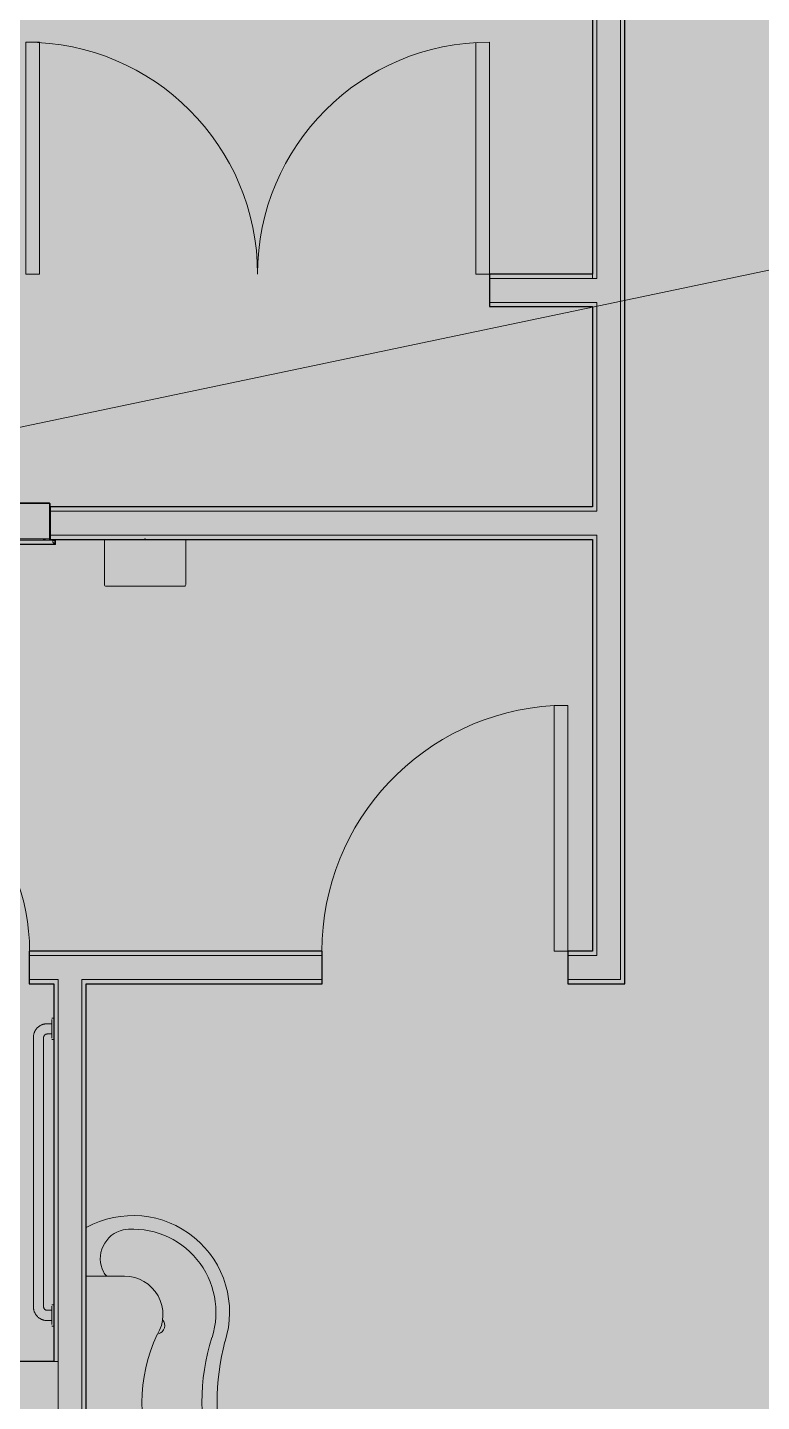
# Model space of a CAD drawing. Header units: inches. Extents: x -214893 to 4535, y -128673 to 1725.
# Drawn here: x 1030.7 to 1138.4, y -510.1 to -308.7 of the extents above; entities that cross this region are included whole.
import ezdxf

# ---------------------------------------------------------------- set-up
doc = ezdxf.new("R2010")
doc.units = ezdxf.units.IN
doc.header["$MEASUREMENT"] = 0
for name, color, linetype, lineweight in [('A-AREA-IDEN', 2, 'Continuous', 9), ('A-DETL-GENF', 92, 'Continuous', 9), ('A-DOOR', 31, 'Continuous', 9), ('A-WALL', 113, 'Continuous', 9), ('I-WALL', 2, 'Continuous', 9), ('P-SANR-FIXT', 6, 'Continuous', 9), ('Q-SPCQ', 91, 'Continuous', 9)]:
    doc.layers.add(name, color=color, linetype=linetype, lineweight=lineweight)

# ---------------------------------------------------------------- blocks, each defined once
blk = doc.blocks.new('Single-Flush - 36_ x 84_-340239-Floor Plan - Warehouse')
at = {"layer": 'A-DOOR', "lineweight": 13}
for p, q in [((16, 2.37), (16, 38.39)), ((18, 38.39), (16, 38.39)), ((18, 2.37), (18, 38.39)), ((18, 2.37), (16, 2.37))]:
    blk.add_line(p, q, dxfattribs=at)
at = {"layer": 'A-DOOR'}
blk.add_arc((18, 2.37), 36.07, 93.1789, 180, dxfattribs=at)
blk = doc.blocks.new('Single-Flush - 30_ x 80_-506743-Floor Plan - Warehouse')
at = {"layer": 'A-DOOR', "lineweight": 13}
for p, q in [((13, -2.375), (13, -32.375)), ((15, -2.375), (13, -2.375)), ((15, -2.375), (15, -32.375)), ((15, -32.375), (13, -32.375))]:
    blk.add_line(p, q, dxfattribs=at)
at = {"layer": 'A-DOOR'}
blk.add_arc((15, -2.375), 30.067, 180, 266.18593, dxfattribs=at)
blk = doc.blocks.new('AquaWave-Lavatory-2_Station-Willoughby-WAW-2322 - AquaWave-Lavatory-2_Station-Willoughby-WAW-2322-485928-Floor Plan - Warehouse')
at = {"layer": 'P-SANR-FIXT'}
for p, q in [((1044.98, -491.71), (1039.36, -491.71)), ((1039.36, -528.71), (1044.98, -528.71))]:
    blk.add_line(p, q, dxfattribs=at)
for centre, radius, start, end in [((1046.2, -497.01), 14.18, 342.3338, 118.8422), ((1045.79, -489.16), 4.37, 103.3234, 206.3532), ((1046.2, -497.01), 12.18, 342.3338, 96.6847), ((1043.67, -490.21), 2, 206.3532, 228.867), ((1044.98, -497.34), 5.62, 328.3158, 90), ((1049.61, -498.96), 1.25, 285, 42.6073), ((1070.63, -510.21), 23.1, 154.5641, 205.4359), ((1087.66, -510.21), 31.34, 162.3338, 197.6662), ((1093.18, -510.21), 34.64, 165.1046, 194.8954), ((1046.2, -523.42), 14.18, 241.1578, 17.6662), ((1046.2, -523.42), 12.18, 263.3153, 17.6662), ((1044.98, -523.09), 5.62, 270, 31.6842), ((1049.61, -521.46), 1.25, 317.3927, 75), ((1045.79, -531.26), 4.37, 153.6468, 256.6766), ((1043.67, -530.21), 2, 131.133, 153.6468)]:
    blk.add_arc(centre, radius, start, end, dxfattribs=at)
blk = doc.blocks.new('817_Grab_Bars - 8170-001420-V6-Floor Plan - Warehouse')
at = {"layer": 'Q-SPCQ'}
for p, q in [((770.67, -516.21), (770.67, -516.49)), ((772.23, -516.49), (770.88, -516.49)), ((771.48, -516.49), (771.48, -517.21)), ((773.59, -516.49), (772.23, -516.49)), ((772.98, -517.21), (772.98, -516.49)), ((773.8, -516.49), (773.8, -516.21)), ((812.67, -516.21), (812.67, -516.49)), ((814.23, -516.49), (812.88, -516.49)), ((813.48, -516.49), (813.48, -517.21)), ((815.59, -516.49), (814.23, -516.49)), ((814.98, -517.21), (814.98, -516.49)), ((815.8, -516.49), (815.8, -516.21)), ((812.98, -517.71), (773.48, -517.71)), ((773.48, -519.21), (812.98, -519.21))]:
    blk.add_line(p, q, dxfattribs=at)
at = {"layer": 'Q-SPCQ', "flags": 128}
for points in [[(771.48, -517.21), (771.49, -517.29), (771.49, -517.37), (771.5, -517.45), (771.51, -517.53), (771.52, -517.61), (771.54, -517.69), (771.56, -517.76), (771.59, -517.84), (771.61, -517.92), (771.64, -517.99), (771.68, -518.06), (771.71, -518.13), (771.75, -518.2), (771.79, -518.27), (771.83, -518.34), (771.88, -518.41), (771.93, -518.47), (771.98, -518.53), (772.03, -518.59), (772.09, -518.65), (772.15, -518.7), (772.21, -518.75), (772.27, -518.8), (772.34, -518.85), (772.4, -518.89), (772.47, -518.94), (772.54, -518.97), (772.61, -519.01), (772.69, -519.04), (772.76, -519.07), (772.83, -519.1), (772.91, -519.13), (772.99, -519.15), (773.07, -519.17), (773.14, -519.18), (773.22, -519.19), (773.3, -519.2), (773.38, -519.21), (773.46, -519.21), (773.48, -519.21)], [(773.48, -517.71), (773.46, -517.71), (773.44, -517.71), (773.42, -517.71), (773.4, -517.7), (773.39, -517.7), (773.37, -517.7), (773.35, -517.69), (773.33, -517.69), (773.31, -517.68), (773.29, -517.67), (773.27, -517.66), (773.25, -517.65), (773.24, -517.64), (773.22, -517.63), (773.2, -517.62), (773.19, -517.61), (773.17, -517.6), (773.15, -517.59), (773.14, -517.57), (773.13, -517.56), (773.11, -517.54), (773.1, -517.53), (773.09, -517.51), (773.07, -517.5), (773.06, -517.48), (773.05, -517.46), (773.04, -517.45), (773.03, -517.43), (773.03, -517.41), (773.02, -517.39), (773.01, -517.37), (773.01, -517.35), (773, -517.33), (773, -517.32), (772.99, -517.3), (772.99, -517.28), (772.99, -517.26), (772.99, -517.24), (772.98, -517.22), (772.98, -517.21)], [(812.98, -519.21), (813.06, -519.21), (813.14, -519.2), (813.22, -519.2), (813.3, -519.19), (813.38, -519.17), (813.46, -519.15), (813.54, -519.13), (813.61, -519.11), (813.69, -519.08), (813.76, -519.05), (813.84, -519.02), (813.91, -518.98), (813.98, -518.95), (814.05, -518.91), (814.11, -518.86), (814.18, -518.82), (814.24, -518.77), (814.3, -518.71), (814.36, -518.66), (814.42, -518.6), (814.47, -518.55), (814.53, -518.49), (814.58, -518.42), (814.62, -518.36), (814.67, -518.29), (814.71, -518.22), (814.75, -518.15), (814.78, -518.08), (814.82, -518.01), (814.85, -517.94), (814.88, -517.86), (814.9, -517.78), (814.92, -517.71), (814.94, -517.63), (814.96, -517.55), (814.97, -517.47), (814.98, -517.39), (814.98, -517.31), (814.98, -517.23), (814.98, -517.21)], [(813.48, -517.21), (813.48, -517.23), (813.48, -517.25), (813.48, -517.27), (813.48, -517.29), (813.47, -517.31), (813.47, -517.33), (813.47, -517.35), (813.46, -517.37), (813.45, -517.39), (813.45, -517.41), (813.44, -517.42), (813.43, -517.44), (813.42, -517.46), (813.41, -517.48), (813.4, -517.49), (813.39, -517.51), (813.37, -517.53), (813.36, -517.54), (813.35, -517.56), (813.33, -517.57), (813.32, -517.58), (813.3, -517.6), (813.29, -517.61), (813.27, -517.62), (813.25, -517.63), (813.24, -517.64), (813.22, -517.65), (813.2, -517.66), (813.18, -517.67), (813.17, -517.68), (813.15, -517.68), (813.13, -517.69), (813.11, -517.7), (813.09, -517.7), (813.07, -517.7), (813.05, -517.71), (813.03, -517.71), (813.01, -517.71), (812.99, -517.71), (812.98, -517.71)]]:
    blk.add_lwpolyline(points, dxfattribs=at)
blk = doc.blocks.new('Double-Flush - 68_ x 80_-701900-Floor Plan - Warehouse')
at = {"layer": 'A-DOOR', "lineweight": 13}
for p, q in [((-34, 36.38), (-32, 36.38)), ((-34, 2.38), (-34, 36.38)), ((-32, 2.38), (-32, 36.38)), ((32, 2.38), (32, 36.32)), ((34, 2.38), (34, 36.38)), ((-34, 2.38), (-32, 2.38)), ((34, 2.38), (32, 2.38))]:
    blk.add_line(p, q, dxfattribs=at)
at = {"layer": 'A-DOOR'}
for centre, start, end in [((-34, 2.38), 0, 90), ((34, 2.38), 90, 180)]:
    blk.add_arc(centre, 34, start, end, dxfattribs=at)
blk = doc.blocks.new('Hand_Dryer-Excel_Dryer-XLERATOR_Unit - Not a Type - Load Type Catalog-V23-Floor Plan - Warehouse')
at = {"layer": 'Q-SPCQ'}
for p, q in [((1042.02, -390.32), (1042.02, -383.71)), ((1042.02, -383.71), (1053.95, -383.71)), ((1053.95, -383.71), (1053.95, -390.32)), ((1053.7, -390.59), (1042.27, -390.59))]:
    blk.add_line(p, q, dxfattribs=at)
for centre, start, end in [((1042.27, -390.34), 175.9748, 270), ((1053.7, -390.34), 270, 4.0252)]:
    blk.add_arc(centre, 0.251, start, end, dxfattribs=at)
blk = doc.blocks.new('Dispenser_Disposal-Paper-Frost_Products_LTD_-Recessed-400A - Steel-Stainless-664721-Floor Plan - Warehouse')
at = {"layer": 'Q-SPCQ', "lineweight": 13}
for p, q in [((1020.06, -670.15), (1019.98, -670.15)), ((1019.98, -670.69), (1019.98, -670.15)), ((1020.03, -670.69), (1019.98, -670.69)), ((1020.36, -670.69), (1020.03, -670.69)), ((1020.03, -670.74), (1020.03, -670.69)), ((1020.06, -670.08), (1020.06, -670.69)), ((1033.66, -670.08), (1020.06, -670.08)), ((1020.06, -670.08), (1031.82, -670.08)), ((1020.06, -670.15), (1020.36, -670.45)), ((1033.73, -670.15), (1020.06, -670.15)), ((1020.36, -670.7), (1020.36, -670.45)), ((1020.36, -670.46), (1020.36, -670.69)), ((1031.82, -669.95), (1032.69, -669.95)), ((1031.82, -670.08), (1031.82, -669.95)), ((1031.84, -669.93), (1032.67, -669.93)), ((1032.69, -669.95), (1032.69, -670.08)), ((1032.69, -670.08), (1033.66, -670.08)), ((1033.36, -670.46), (1033.66, -670.15)), ((1033.36, -670.75), (1033.36, -670.46)), ((1033.66, -670.75), (1033.66, -670.08)), ((1033.73, -670.15), (1033.73, -670.75)), ((1020.59, -670.8), (1020.09, -670.8)), ((1020.09, -670.84), (1020.09, -670.8)), ((1020.11, -670.84), (1020.11, -670.8)), ((1020.15, -670.77), (1020.59, -670.77)), ((1020.41, -670.75), (1033.36, -670.75)), ((1020.59, -670.77), (1020.59, -670.8)), ((1020.59, -670.8), (1020.77, -670.8)), ((1020.76, -670.93), (1020.8, -670.93)), ((1020.8, -670.93), (1020.8, -670.87)), ((1020.83, -670.87), (1020.83, -670.93)), ((1020.83, -676.12), (1020.83, -670.93)), ((1020.83, -670.93), (1032.93, -670.93)), ((1020.86, -670.93), (1020.86, -670.75)), ((1021.47, -670.93), (1021.47, -670.75)), ((1021.53, -670.93), (1021.53, -670.75)), ((1021.67, -670.75), (1021.67, -670.93)), ((1021.7, -670.93), (1021.7, -670.75)), ((1031.92, -670.75), (1031.92, -670.84)), ((1031.92, -670.84), (1032.2, -670.84)), ((1031.95, -670.93), (1031.95, -670.84)), ((1031.98, -670.84), (1031.98, -670.93)), ((1032.48, -670.87), (1032.02, -670.87)), ((1032.2, -670.84), (1032.2, -670.75)), ((1032.53, -670.84), (1032.2, -670.84)), ((1032.6, -670.91), (1032.53, -670.84)), ((1032.58, -670.75), (1032.65, -670.82)), ((1032.85, -670.91), (1032.6, -670.91)), ((1032.65, -670.82), (1032.88, -670.82)), ((1032.82, -670.93), (1032.82, -670.75)), ((1032.85, -670.75), (1032.85, -670.82)), ((1032.85, -670.93), (1032.85, -670.87)), ((1032.86, -676.12), (1032.86, -670.93)), ((1033.73, -670.75), (1032.88, -670.75)), ((1032.88, -670.75), (1032.88, -670.82)), ((1032.89, -670.87), (1032.89, -670.93)), ((1032.92, -670.8), (1033.57, -670.8)), ((1033.57, -670.8), (1033.57, -670.84)), ((1020.76, -676.12), (1020.76, -675.59)), ((1020.83, -676.12), (1020.76, -676.12)), ((1032.86, -676.12), (1020.83, -676.12)), ((1020.83, -676.18), (1020.83, -676.12)), ((1032.86, -676.18), (1020.83, -676.18)), ((1032.93, -676.12), (1032.86, -676.12)), ((1032.86, -676.12), (1032.86, -676.18)), ((1032.93, -675.59), (1032.93, -676.12))]:
    blk.add_line(p, q, dxfattribs=at)
for centre, radius, start, end in [((1020.06, -670.15), 0.0763, 90, 180), ((1020.09, -670.74), 0.0625, 122.4117, 270.0728), ((1020.09, -670.74), 0.0625, 333.896, 53.1301), ((1020.41, -670.7), 0.05, 180, 270), ((1031.84, -669.95), 0.02, 90, 180), ((1032.67, -669.95), 0.02, 0, 90), ((1033.66, -670.15), 0.0768, 0, 90), ((1033.66, -670.15), 0.029, 0, 90), ((1020.09, -670.74), 0.0625, 179.8391, 270), ((1020.77, -670.87), 0.0665, 0, 90), ((1020.77, -670.87), 0.0315, 0, 90.1235), ((1032.1, -670.87), 0.08, 157.9757, 236.654), ((1032.4, -670.87), 0.08, 303.346, 22.0243), ((1032.92, -670.87), 0.0665, 90, 180), ((1032.92, -670.87), 0.0665, 90, 132.1544), ((1032.92, -670.87), 0.0315, 89.8776, 180)]:
    blk.add_arc(centre, radius, start, end, dxfattribs=at)

msp = doc.modelspace()

# ---------------------------------------------------------------- hatches: boundary and pattern name
at = {"layer": 'A-DETL-GENF'}
h = msp.add_hatch(color=7, dxfattribs=at)
h.paths.add_polyline_path([(3555.26, -687.96), (4511.44, -687.96), (4511.44, 1701.04), (-2108, 1701.04), (-2108, -687.96), (2852.17, -687.96)], flags=0)
h.paths.add_polyline_path([(-1744.12, -329.46), (-1744.12, -329.46), (-1744.12, -325.96)], flags=0)

# ---------------------------------------------------------------- linework, layer by layer
at = {"layer": 'A-AREA-IDEN'}
msp.add_line((879.37, -398.7), (1203.86, -330.79), dxfattribs=at)
at = {"layer": 'A-WALL'}
for p, q in [((1117.73, -201.46), (1117.73, -448.21)), ((1114.23, -204.96), (1114.23, -345.46)), ((1098.48, -345.46), (1114.23, -345.46)), ((1113.61, -345.46), (1113.61, -344.84)), ((1098.48, -348.96), (1114.23, -348.96)), ((1114.23, -348.96), (1114.23, -379.59)), ((1114.23, -379.59), (1034.05, -379.59)), ((1114.23, -383.09), (1034.05, -383.09)), ((1114.23, -383.09), (1114.23, -444.71)), ((1073.98, -444.71), (1030.98, -444.71)), ((1114.23, -444.71), (1109.98, -444.71)), ((1035.23, -448.21), (1030.98, -448.21)), ((1035.23, -575.71), (1035.23, -448.21)), ((1038.73, -572.21), (1038.73, -448.21)), ((1073.98, -448.21), (1038.73, -448.21)), ((1117.73, -448.21), (1109.98, -448.21)), ((1035.23, -504.21), (1034.61, -504.21))]:
    msp.add_line(p, q, dxfattribs=at)
at = {"layer": 'A-WALL', "lineweight": 25}
msp.add_line((1034.61, -504.21), (997.36, -504.21), dxfattribs=at)
at = {"layer": 'I-WALL', "lineweight": 25}
for p, q in [((1118.36, -448.84), (1118.36, -200.84)), ((1113.61, -205.59), (1113.61, -344.84)), ((1113.61, -344.84), (1098.48, -344.84)), ((1098.48, -344.84), (1098.48, -349.59)), ((1098.48, -349.59), (1113.61, -349.59)), ((1113.61, -349.59), (1113.61, -378.96)), ((1113.61, -378.96), (1034.05, -378.96)), ((1034.05, -378.96), (1034.05, -383.71)), ((1034.05, -383.71), (1047.95, -383.71)), ((1047.95, -383.71), (1047.95, -383.65)), ((1047.95, -383.65), (1048.02, -383.65)), ((1048.02, -383.65), (1048.02, -383.71)), ((1048.02, -383.71), (1113.61, -383.71)), ((1113.61, -383.71), (1113.61, -444.09)), ((1030.98, -444.09), (1030.98, -448.84)), ((1073.98, -444.09), (1030.98, -444.09)), ((1073.98, -448.84), (1073.98, -444.09)), ((1113.61, -444.09), (1109.98, -444.09)), ((1109.98, -444.09), (1109.98, -448.84)), ((1030.98, -448.84), (1034.61, -448.84)), ((1034.61, -448.84), (1034.61, -504.21)), ((1039.36, -571.59), (1039.36, -448.84)), ((1039.36, -448.84), (1073.98, -448.84)), ((1109.98, -448.84), (1118.36, -448.84))]:
    msp.add_line(p, q, dxfattribs=at)

# ---------------------------------------------------------------- block references
at = {"layer": 'A-DOOR'}
for name, p in [('Double-Flush - 68_ x 80_-701900-Floor Plan - Warehouse', (1064.48, -347.21)), ('Single-Flush - 36_ x 84_-340239-Floor Plan - Warehouse', (1091.98, -446.46))]:
    msp.add_blockref(name, p, dxfattribs=at)
at = {"layer": 'A-DOOR', "rotation": 180}
msp.add_blockref('Single-Flush - 30_ x 80_-506743-Floor Plan - Warehouse', (1015.98, -446.46), dxfattribs=at)
at = {"layer": 'P-SANR-FIXT'}
msp.add_blockref('AquaWave-Lavatory-2_Station-Willoughby-WAW-2322 - AquaWave-Lavatory-2_Station-Willoughby-WAW-2322-485928-Floor Plan - Warehouse', (0, 0), dxfattribs=at)
at = {"layer": 'Q-SPCQ'}
for name, p, rotation in [('Dispenser_Disposal-Paper-Frost_Products_LTD_-Recessed-400A - Steel-Stainless-664721-Floor Plan - Warehouse', (2054.81, -1054.55), 180), ('817_Grab_Bars - 8170-001420-V6-Floor Plan - Warehouse', (1550.82, 316.77), 270.0000000000001)]:
    msp.add_blockref(name, p, dxfattribs=dict(at, rotation=rotation))
msp.add_blockref('Hand_Dryer-Excel_Dryer-XLERATOR_Unit - Not a Type - Load Type Catalog-V23-Floor Plan - Warehouse', (0, 0), dxfattribs=at)

doc.saveas('drawing.dxf')
